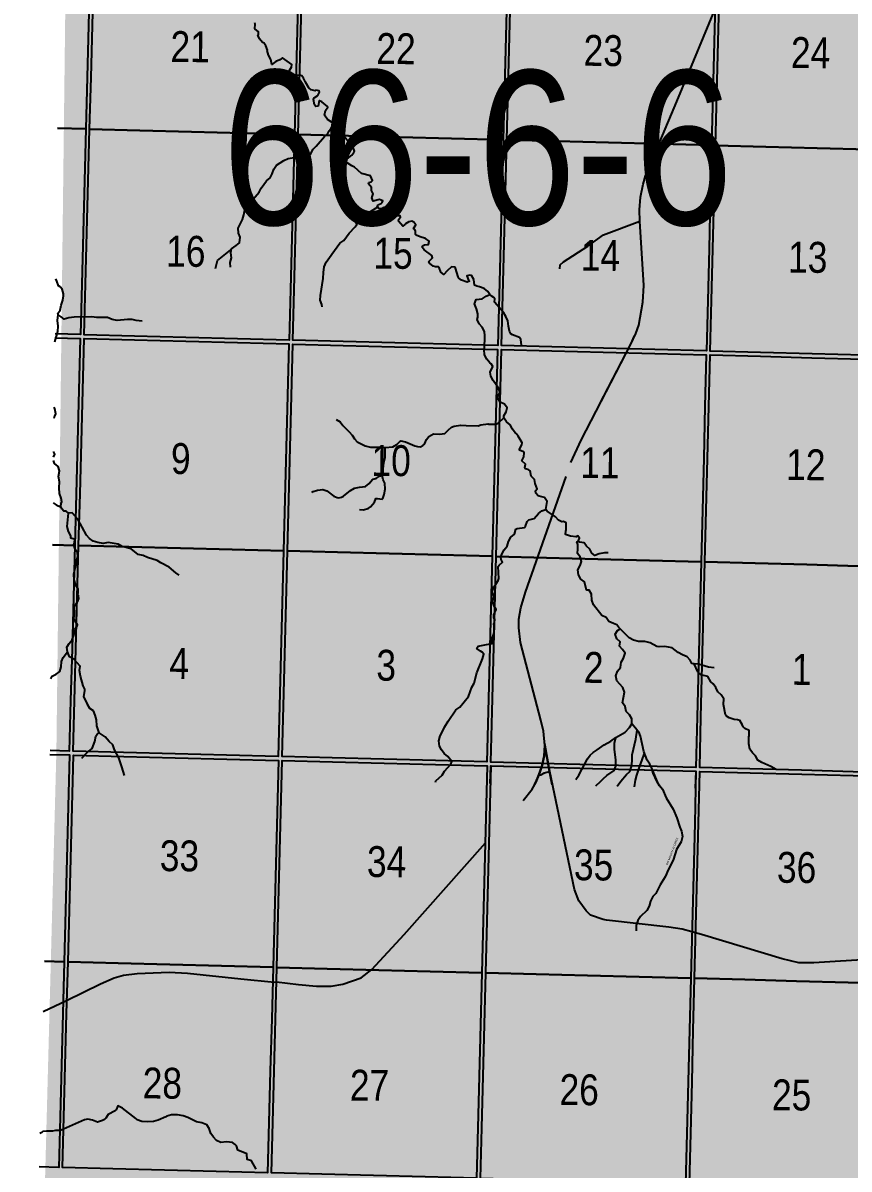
# Model space of a CAD drawing. Extents: x 406396 to 410344, y 6062839 to 6066265.
# Drawn here: x 408823.1 to 409036.8, y 6063184.8 to 6063481.2 of the extents above; entities that cross this region are included whole.
import ezdxf
from ezdxf.enums import TextEntityAlignment as Align

# ---------------------------------------------------------------- set-up
doc = ezdxf.new("R2010")
doc.units = 0
doc.header["$LTSCALE"] = 5
doc.linetypes.add('DASHED2', pattern=[9.525, 6.35, -3.175])
for name, color, linetype in [('Quarters', 8, 'Continuous'), ('RoadSeg', 57, 'DASHED2'), ('T-WATER', 160, 'Continuous'), ('T-WATER-T', 170, 'Continuous')]:
    doc.layers.add(name, color=color, linetype=linetype)
doc.layers.add('ROUTE-MAP-BACKGROUND-H', color=7, linetype='Continuous', true_color=0xf0ebff)
doc.styles.add('120', font='ARIALN.TTF', dxfattribs={"height": 13})
doc.styles.add('TXT', font='ARIALN.TTF', dxfattribs={"height": 0.2})

msp = doc.modelspace()

# ---------------------------------------------------------------- hatches: boundary and pattern name
at = {"layer": 'ROUTE-MAP-BACKGROUND-H'}
h = msp.add_hatch(color=256, dxfattribs=at)
h.dxf.hatch_style = 1
h.paths.add_polyline_path([(410258.66, 6063255.58), (410260.58, 6063368.34), (410268.76, 6064233.9), (408843.43, 6064264.01), (408831.79, 6063292.96), (408823.13, 6062965.95), (408855.63, 6062965.09), (408869, 6062964.74), (410253.21, 6062935.45)])

# ---------------------------------------------------------------- linework, layer by layer
at = {"layer": 'Quarters'}
for points in [[(408832.71, 6063507.52), (408840.81, 6063507.31), (408840.45, 6063493.93), (408840.1, 6063480.55), (408839.74, 6063467.17), (408839.39, 6063453.79), (408832.07, 6063453.98)], [(408832.07, 6063453.98), (408839.39, 6063453.79), (408839.03, 6063440.41), (408838.68, 6063427.03), (408838.33, 6063413.65), (408837.98, 6063400.61), (408831.43, 6063400.78)], [(408831.42, 6063399.77), (408837.95, 6063399.6), (408837.6, 6063386.22), (408837.25, 6063372.84), (408836.89, 6063359.46), (408836.54, 6063346.08), (408830.78, 6063346.23)], [(408830.78, 6063346.23), (408836.54, 6063346.08), (408836.18, 6063332.7), (408835.83, 6063319.32), (408835.47, 6063305.94), (408835.13, 6063292.9), (408830.14, 6063293.03)], [(408830.11, 6063292.02), (408835.2, 6063291.89), (408834.85, 6063278.52), (408834.5, 6063265.14), (408834.14, 6063251.76), (408833.79, 6063238.39), (408828.7, 6063238.52)], [(408944.02, 6063284.5), (408944.14, 6063289.06), (408957.14, 6063288.72), (408970.48, 6063288.37), (408983.82, 6063288.02), (408997.15, 6063287.68), (408997.04, 6063283.34)], [(408828.7, 6063238.52), (408833.79, 6063238.39), (408833.43, 6063225.01), (408833.08, 6063211.63), (408832.73, 6063198.26), (408832.38, 6063185.21), (408827.29, 6063185.35)]]:
    msp.add_lwpolyline(points, dxfattribs=at)
for points in [[(408893.35, 6063452.38), (408880.03, 6063452.73), (408866.7, 6063453.08), (408853.38, 6063453.43), (408840.39, 6063453.76), (408840.75, 6063467.14), (408841.1, 6063480.52), (408841.46, 6063493.9), (408841.81, 6063507.28), (408854.79, 6063506.94), (408868.11, 6063506.6), (408881.43, 6063506.25), (408894.75, 6063505.9), (408894.4, 6063492.52), (408894.05, 6063479.14), (408893.7, 6063465.76)], [(408947.31, 6063450.98), (408933.99, 6063451.33), (408920.66, 6063451.67), (408907.34, 6063452.02), (408894.35, 6063452.36), (408894.7, 6063465.74), (408895.05, 6063479.12), (408895.4, 6063492.5), (408895.75, 6063505.88), (408908.73, 6063505.54), (408922.05, 6063505.19), (408935.37, 6063504.84), (408948.69, 6063504.5), (408948.34, 6063491.12), (408948, 6063477.74), (408947.65, 6063464.36)], [(409001.27, 6063449.57), (408987.94, 6063449.92), (408974.62, 6063450.27), (408961.3, 6063450.61), (408948.31, 6063450.95), (408948.66, 6063464.33), (408949, 6063477.71), (408949.35, 6063491.09), (408949.69, 6063504.47), (408962.67, 6063504.13), (408975.99, 6063503.79), (408989.31, 6063503.44), (409002.63, 6063503.09), (409002.29, 6063489.71), (409001.95, 6063476.33), (409001.61, 6063462.95)], [(409055.22, 6063448.08), (409041.9, 6063448.45), (409028.58, 6063448.82), (409015.26, 6063449.19), (409002.27, 6063449.54), (409002.61, 6063462.92), (409002.95, 6063476.3), (409003.29, 6063489.68), (409003.63, 6063503.06), (409016.61, 6063502.71), (409029.93, 6063502.34), (409043.25, 6063501.97), (409056.56, 6063501.6), (409056.23, 6063488.22), (409055.89, 6063474.84), (409055.56, 6063461.46)], [(408893.35, 6063452.38), (408893, 6063439), (408892.65, 6063425.62), (408892.3, 6063412.24), (408891.96, 6063399.2), (408878.63, 6063399.55), (408865.31, 6063399.89), (408851.98, 6063400.24), (408838.98, 6063400.58), (408839.33, 6063413.62), (408839.68, 6063427), (408840.04, 6063440.38), (408840.39, 6063453.76), (408853.38, 6063453.43), (408866.7, 6063453.08), (408880.03, 6063452.73)], [(408947.31, 6063450.98), (408946.96, 6063437.6), (408946.62, 6063424.22), (408946.27, 6063410.84), (408945.94, 6063397.79), (408932.61, 6063398.14), (408919.29, 6063398.49), (408905.96, 6063398.83), (408892.97, 6063399.17), (408893.31, 6063412.22), (408893.66, 6063425.6), (408894.01, 6063438.98), (408894.35, 6063452.36), (408907.34, 6063452.02), (408920.66, 6063451.67), (408933.99, 6063451.33)], [(409001.27, 6063449.57), (409000.93, 6063436.19), (409000.59, 6063422.81), (409000.25, 6063409.43), (408999.91, 6063396.39), (408986.59, 6063396.73), (408973.26, 6063397.08), (408959.93, 6063397.43), (408946.94, 6063397.77), (408947.28, 6063410.81), (408947.62, 6063424.19), (408947.97, 6063437.57), (408948.31, 6063450.95), (408961.3, 6063450.61), (408974.62, 6063450.27), (408987.94, 6063449.92)], [(409055.22, 6063448.08), (409054.88, 6063434.7), (409054.55, 6063421.32), (409054.21, 6063407.94), (409053.89, 6063394.89), (409040.56, 6063395.26), (409027.23, 6063395.63), (409013.91, 6063396), (409000.92, 6063396.36), (409001.25, 6063409.41), (409001.59, 6063422.79), (409001.93, 6063436.17), (409002.27, 6063449.54), (409015.26, 6063449.19), (409028.58, 6063448.82), (409041.9, 6063448.45)], [(408890.54, 6063344.68), (408877.21, 6063345.02), (408863.87, 6063345.37), (408850.54, 6063345.72), (408837.54, 6063346.06), (408837.9, 6063359.44), (408838.25, 6063372.82), (408838.6, 6063386.2), (408838.96, 6063399.58), (408851.95, 6063399.24), (408865.28, 6063398.89), (408878.61, 6063398.54), (408891.94, 6063398.2), (408891.59, 6063384.82), (408891.24, 6063371.44), (408890.89, 6063358.06)], [(408944.53, 6063343.27), (408931.2, 6063343.62), (408917.87, 6063343.96), (408904.54, 6063344.31), (408891.54, 6063344.65), (408891.89, 6063358.03), (408892.24, 6063371.41), (408892.59, 6063384.79), (408892.94, 6063398.17), (408905.93, 6063397.83), (408919.26, 6063397.48), (408932.59, 6063397.14), (408945.91, 6063396.79), (408945.57, 6063383.41), (408945.22, 6063370.03), (408944.88, 6063356.65)], [(408998.53, 6063341.86), (408985.2, 6063342.21), (408971.87, 6063342.56), (408958.53, 6063342.91), (408945.54, 6063343.24), (408945.88, 6063356.62), (408946.23, 6063370), (408946.57, 6063383.38), (408946.92, 6063396.76), (408959.91, 6063396.43), (408973.24, 6063396.08), (408986.56, 6063395.73), (408999.89, 6063395.38), (408999.55, 6063382), (408999.21, 6063368.62), (408998.87, 6063355.24)], [(409052.52, 6063340.37), (409039.19, 6063340.74), (409025.86, 6063341.11), (409012.53, 6063341.48), (408999.53, 6063341.84), (408999.87, 6063355.22), (409000.21, 6063368.6), (409000.55, 6063381.98), (409000.89, 6063395.36), (409013.88, 6063395), (409027.21, 6063394.63), (409040.54, 6063394.26), (409053.86, 6063393.89), (409053.53, 6063380.51), (409053.19, 6063367.13), (409052.86, 6063353.75)], [(408890.54, 6063344.68), (408890.19, 6063331.3), (408889.84, 6063317.92), (408889.49, 6063304.54), (408889.15, 6063291.49), (408875.81, 6063291.84), (408862.47, 6063292.19), (408849.14, 6063292.53), (408836.13, 6063292.87), (408836.48, 6063305.92), (408836.83, 6063319.3), (408837.19, 6063332.68), (408837.54, 6063346.06), (408850.54, 6063345.72), (408863.87, 6063345.37), (408877.21, 6063345.02)], [(408944.53, 6063343.27), (408944.19, 6063329.89), (408943.84, 6063316.51), (408943.5, 6063303.13), (408943.16, 6063290.09), (408929.83, 6063290.43), (408916.49, 6063290.78), (408903.16, 6063291.13), (408890.15, 6063291.47), (408890.5, 6063304.51), (408890.84, 6063317.89), (408891.19, 6063331.27), (408891.54, 6063344.65), (408904.54, 6063344.31), (408917.87, 6063343.96), (408931.2, 6063343.62)], [(408998.53, 6063341.86), (408998.19, 6063328.48), (408997.85, 6063315.1), (408997.51, 6063301.72), (408997.18, 6063288.68), (408983.84, 6063289.03), (408970.5, 6063289.37), (408957.17, 6063289.72), (408944.17, 6063290.06), (408944.5, 6063303.1), (408944.85, 6063316.48), (408945.19, 6063329.86), (408945.54, 6063343.24), (408958.53, 6063342.91), (408971.87, 6063342.56), (408985.2, 6063342.21)], [(409052.52, 6063340.37), (409052.18, 6063326.99), (409051.85, 6063313.61), (409051.51, 6063300.23), (409051.19, 6063287.18), (409037.85, 6063287.55), (409024.52, 6063287.92), (409011.18, 6063288.29), (408998.18, 6063288.65), (408998.51, 6063301.7), (408998.85, 6063315.08), (408999.19, 6063328.46), (408999.53, 6063341.84), (409012.53, 6063341.48), (409025.86, 6063341.11), (409039.19, 6063340.74)], [(408888.17, 6063250.35), (408887.82, 6063236.98), (408874.48, 6063237.32), (408861.14, 6063237.67), (408847.8, 6063238.02), (408834.79, 6063238.36), (408835.15, 6063251.74), (408835.5, 6063265.11), (408835.85, 6063278.49), (408836.21, 6063291.87), (408849.21, 6063291.53), (408862.54, 6063291.18), (408875.88, 6063290.83), (408889.21, 6063290.49), (408888.87, 6063277.11), (408888.52, 6063263.73)], [(408942.18, 6063248.95), (408941.84, 6063235.57), (408928.5, 6063235.91), (408915.16, 6063236.26), (408901.83, 6063236.61), (408888.82, 6063236.95), (408889.17, 6063250.33), (408889.52, 6063263.7), (408889.87, 6063277.08), (408890.22, 6063290.46), (408903.22, 6063290.12), (408916.55, 6063289.77), (408929.88, 6063289.43), (408943.22, 6063289.08), (408942.87, 6063275.7), (408942.53, 6063262.32)], [(408996.2, 6063247.54), (408995.86, 6063234.16), (408982.52, 6063234.51), (408969.19, 6063234.85), (408955.85, 6063235.2), (408942.84, 6063235.54), (408943.19, 6063248.92), (408943.53, 6063262.3), (408943.88, 6063275.68), (408944.22, 6063289.05), (408957.22, 6063288.72), (408970.55, 6063288.37), (408983.89, 6063288.02), (408997.22, 6063287.67), (408996.88, 6063274.29), (408996.54, 6063260.92)], [(409050.22, 6063246.05), (409049.88, 6063232.67), (409036.54, 6063233.04), (409023.21, 6063233.41), (409009.87, 6063233.77), (408996.87, 6063234.13), (408997.21, 6063247.51), (408997.55, 6063260.89), (408997.88, 6063274.27), (408998.22, 6063287.65), (409011.22, 6063287.29), (409024.56, 6063286.92), (409037.89, 6063286.55), (409051.22, 6063286.18), (409050.89, 6063272.8), (409050.55, 6063259.43)], [(408886.77, 6063196.84), (408886.43, 6063183.8), (408873.09, 6063184.15), (408859.74, 6063184.5), (408846.4, 6063184.85), (408833.39, 6063185.19), (408833.73, 6063198.23), (408834.08, 6063211.61), (408834.44, 6063224.98), (408834.79, 6063238.36), (408847.8, 6063238.02), (408861.14, 6063237.67), (408874.48, 6063237.32), (408887.82, 6063236.98), (408887.47, 6063223.6), (408887.12, 6063210.22)], [(408940.81, 6063195.43), (408940.47, 6063182.39), (408927.13, 6063182.74), (408913.79, 6063183.09), (408900.44, 6063183.43), (408887.43, 6063183.77), (408887.77, 6063196.82), (408888.12, 6063210.2), (408888.47, 6063223.57), (408888.82, 6063236.95), (408901.83, 6063236.61), (408915.16, 6063236.26), (408928.5, 6063235.91), (408941.84, 6063235.57), (408941.5, 6063222.19), (408941.15, 6063208.81)], [(408994.84, 6063194.02), (408994.51, 6063180.97), (408981.17, 6063181.32), (408967.83, 6063181.67), (408954.48, 6063182.02), (408941.48, 6063182.36), (408941.81, 6063195.41), (408942.16, 6063208.78), (408942.5, 6063222.16), (408942.84, 6063235.54), (408955.85, 6063235.2), (408969.19, 6063234.85), (408982.52, 6063234.51), (408995.86, 6063234.16), (408995.52, 6063220.78), (408995.18, 6063207.4)], [(409048.88, 6063192.54), (409048.55, 6063179.5), (409035.21, 6063179.86), (409021.87, 6063180.23), (409008.53, 6063180.59), (408995.52, 6063180.95), (408995.85, 6063193.99), (408996.19, 6063207.37), (408996.53, 6063220.75), (408996.87, 6063234.13), (409009.87, 6063233.77), (409023.21, 6063233.41), (409036.54, 6063233.04), (409049.88, 6063232.67), (409049.55, 6063219.3), (409049.21, 6063205.92)]]:
    msp.add_lwpolyline(points, close=True, dxfattribs=at)
at = {"layer": 'RoadSeg'}
for p, q in [((408959.33, 6063287.59), (408958.13, 6063294.34)), ((408959.41, 6063287.59), (408958.21, 6063294.34))]:
    msp.add_line(p, q, dxfattribs=at)
for points in [[(408982.69, 6063429.99), (408982.63, 6063432.89), (408982.89, 6063436.18), (408983.52, 6063439.48), (408984.12, 6063441.67), (408992.28, 6063460.91), (409007.02, 6063496.55), (409008.55, 6063500.68), (409008.95, 6063502.48), (409009.25, 6063505.61), (409009.22, 6063508.07), (409000.56, 6063561.48), (408998.83, 6063572.33)], [(408961.99, 6063417.58), (408962.12, 6063418.64), (408962.99, 6063419.41), (408969.28, 6063423.47), (408973.27, 6063426.43), (408982.69, 6063429.99)], [(408972.22, 6063382.35), (408980.36, 6063398.18), (408981.63, 6063400.87), (408982.43, 6063403.04), (408983.49, 6063408.96), (408983.76, 6063413.35), (408982.69, 6063429.99)], [(408958.13, 6063294.34), (408957.8, 6063298.04), (408957.13, 6063300.93), (408951.87, 6063321), (408951.38, 6063324.73), (408951.44, 6063327.03), (408951.91, 6063329.95), (408953.14, 6063333.98), (408964.89, 6063367.49), (408967.55, 6063373.28), (408980.36, 6063398.18), (408981.36, 6063400.31)], [(408956.57, 6063286.76), (408957.33, 6063288.92), (408957.93, 6063291.68), (408958.13, 6063294.34)], [(408956.64, 6063286.76), (408957.41, 6063288.92), (408958.01, 6063291.68), (408958.21, 6063294.34)], [(408958.21, 6063294.34), (408958.16, 6063294.92)], [(408828.35, 6063225.55), (408834.36, 6063228.36), (408843.21, 6063232.65), (408846.74, 6063234.22), (408849.17, 6063234.95), (408852.7, 6063235.38), (408860.98, 6063235.68), (408865.71, 6063235.45), (408879.48, 6063233.95), (408888.17, 6063233.15), (408888.73, 6063233.22), (408894.39, 6063232.52), (408899.05, 6063232.09), (408902.84, 6063232.09), (408905.84, 6063232.59), (408910.66, 6063234.22), (408913.39, 6063236.41), (408921.74, 6063245.43), (408952.52, 6063280.13), (408954.81, 6063283.06), (408955.91, 6063284.89), (408956.64, 6063286.76)], [(408955.45, 6063284.25), (408955.83, 6063284.89), (408956.57, 6063286.76)], [(408956.57, 6063286.76), (408957, 6063286.76), (408957.93, 6063287.26), (408959.33, 6063287.59)], [(408956.64, 6063286.76), (408957.08, 6063286.76), (408958.01, 6063287.25), (408959.41, 6063287.59)], [(408960.05, 6063284.15), (408959.33, 6063287.59)], [(409097.39, 6063206.1), (409063.25, 6063234.75), (409060.76, 6063236.64), (409058.13, 6063237.98), (409055.73, 6063238.57), (409049.58, 6063239.21), (409042.92, 6063239.07), (409027.68, 6063238.11), (409023.79, 6063238.14), (409019.53, 6063239.14), (408998.64, 6063245.46), (408993.61, 6063246.83), (408990.22, 6063247.36), (408974.08, 6063249.12), (408973.25, 6063249.29), (408969.92, 6063250.49), (408968.82, 6063251.55), (408966.89, 6063254.18), (408965.83, 6063257.08), (408959.41, 6063287.59)]]:
    msp.add_lwpolyline(points, dxfattribs=at)
at = {"layer": 'T-WATER'}
msp.add_line((408982.03, 6063298.29), (408980.63, 6063299.93), dxfattribs=at)
for points in [[(408902.8, 6063453.79), (408903.07, 6063454.38), (408903.58, 6063454.58), (408903.6, 6063455.11), (408901.91, 6063456.23), (408901.17, 6063457.41), (408901.42, 6063458.57), (408901.96, 6063459.43), (408901.88, 6063459.65), (408900.45, 6063460.79), (408899.88, 6063461.06), (408899.75, 6063461.05), (408899.47, 6063459.7), (408898.85, 6063459.59), (408898.52, 6063460.07), (408898.25, 6063461.41), (408898.42, 6063461.83), (408899.37, 6063462.43), (408899.8, 6063463.28), (408899.72, 6063463.7), (408898.85, 6063463.85), (408898.69, 6063463.69), (408897.66, 6063463.94), (408897.04, 6063464.42), (408896.22, 6063465.86), (408895.69, 6063466.96), (408895.27, 6063467.56), (408894.69, 6063467.68), (408893.15, 6063467.56), (408892.29, 6063467.72), (408892.02, 6063468.14), (408892.02, 6063468.82), (408892.6, 6063469.8), (408892.68, 6063470.48), (408890.3, 6063472.16), (408889.55, 6063471.68), (408888.53, 6063471.22), (408887.5, 6063470.45), (408887.25, 6063471.78), (408886.64, 6063472.87), (408886.34, 6063474.05), (408886.37, 6063474.16), (408885.93, 6063475.34), (408885.42, 6063476.05), (408885.08, 6063476.2), (408884.34, 6063477.14), (408883.89, 6063478.02), (408884.09, 6063478.14), (408884.09, 6063478.95), (408883.11, 6063479.68), (408883.19, 6063480.9), (408883.14, 6063481.23)], [(408877.11, 6063422.83), (408878.25, 6063423.62), (408879.14, 6063424.36), (408879.32, 6063425.82), (408878.91, 6063426.89), (408878.81, 6063428.18), (408879.91, 6063430.35), (408880.26, 6063431.6), (408880.52, 6063432.92), (408881.19, 6063433.93), (408882.11, 6063434.62), (408882.72, 6063435.61), (408884.2, 6063437.42), (408884.76, 6063438.48), (408886.11, 6063440.42), (408887.04, 6063441.13), (408887.64, 6063442.18), (408888.05, 6063443.37), (408888.71, 6063444.41), (408890.61, 6063445.68), (408891.71, 6063446.12), (408894.32, 6063446.61), (408895.64, 6063446.27), (408896.94, 6063446.51), (408897.64, 6063447.44), (408898.16, 6063448.56), (408898.99, 6063449.36), (408901.15, 6063451.84), (408901.99, 6063452.6), (408902.38, 6063453.31), (408902.56, 6063453.65), (408902.69, 6063453.72), (408902.8, 6063453.79)], [(408914.8, 6063433.8), (408914.91, 6063434.2), (408915.81, 6063434.56), (408916.06, 6063434.75), (408916.19, 6063435.22), (408915.35, 6063435.57), (408913.69, 6063435.13), (408913.38, 6063436.01), (408913.68, 6063437.05), (408913.32, 6063437.91), (408913.33, 6063438.66), (408912.52, 6063439.57), (408912.59, 6063439.91), (408913.2, 6063440.16), (408913.51, 6063440.49), (408913.05, 6063441.7), (408910.7, 6063442.24), (408908.87, 6063443.89), (408908.17, 6063444.25), (408906.74, 6063445.24), (408907.01, 6063446.07), (408908.19, 6063447.05), (408908.74, 6063447.71), (408908.88, 6063448.03), (408908.45, 6063449.27), (408907.71, 6063450.2), (408906.89, 6063451.03), (408906.1, 6063451.94), (408905.34, 6063452.31), (408904.83, 6063452.41), (408903.72, 6063453.02), (408902.8, 6063453.79)], [(408900.52, 6063407.8), (408900.43, 6063408.37), (408900.03, 6063409.54), (408900.07, 6063410.74), (408900.82, 6063415.14), (408900.9, 6063416.69), (408901.07, 6063418.18), (408901.53, 6063419.32), (408902.89, 6063421.16), (408903.03, 6063421.45), (408905.14, 6063424.3), (408906.13, 6063424.94), (408907.53, 6063426.82), (408909.09, 6063428.48), (408909.46, 6063429.1), (408909.34, 6063429.62), (408909.42, 6063430.21), (408909.74, 6063430.82), (408910.51, 6063431.67), (408911.78, 6063431.25), (408912.31, 6063431.52), (408912.99, 6063432.49), (408914.44, 6063433.34), (408914.8, 6063433.8)], [(408943.94, 6063411), (408943.35, 6063411.73), (408942.44, 6063412.5), (408941.24, 6063412.96), (408940.52, 6063413.13), (408939.95, 6063413.41), (408939.76, 6063414.9), (408939.17, 6063415.94), (408938.72, 6063416), (408937.99, 6063415.83), (408938.35, 6063414.68), (408938.61, 6063414.42), (408938.05, 6063414.14), (408936.53, 6063414.65), (408935.87, 6063415.22), (408935.69, 6063415.54), (408935.03, 6063417.8), (408934.83, 6063418.07), (408934, 6063418.15), (408932.82, 6063417.07), (408932.02, 6063416.16), (408931.22, 6063416.72), (408930.82, 6063417.96), (408930.65, 6063418.18), (408929.88, 6063418.18), (408929.26, 6063418.31), (408928.32, 6063419.13), (408928.12, 6063419.55), (408929.1, 6063420.43), (408928.89, 6063421.03), (408926.95, 6063422.54), (408926.37, 6063423.23), (408926.46, 6063423.56), (408927.03, 6063423.87), (408927.73, 6063423.95), (408928.06, 6063423.88), (408928.24, 6063424.78), (408927.25, 6063425.51), (408925.86, 6063425.88), (408924.87, 6063426.3), (408924.68, 6063426.48), (408924.68, 6063427.39), (408924.49, 6063427.81), (408924.18, 6063428.09), (408924.75, 6063429.02), (408924.25, 6063429.71), (408923.72, 6063429.91), (408922.94, 6063429.76), (408922.09, 6063429.28), (408921.92, 6063429.07), (408921.37, 6063428.63), (408920.3, 6063429.95), (408920.35, 6063430.51), (408920.76, 6063431.01), (408920.69, 6063431.36), (408919.78, 6063431.32), (408918.56, 6063430.86), (408917.51, 6063430.95), (408917.1, 6063431.14), (408916.68, 6063431.89), (408916.72, 6063433.21), (408916.31, 6063433.48), (408915.78, 6063433.13), (408915.23, 6063433.22), (408914.8, 6063433.8)], [(408872.9, 6063417.73), (408873.45, 6063419.75), (408875.17, 6063421.2), (408876.9, 6063422.5), (408877.11, 6063422.83)], [(408876.82, 6063418.05), (408876.71, 6063419.26), (408877.09, 6063420.46), (408876.91, 6063421.77), (408877.11, 6063422.83)], [(408832.23, 6063405.71), (408832.2, 6063406.05), (408832.79, 6063406.92), (408833.03, 6063408.26), (408833.49, 6063409.55), (408833.64, 6063410.62), (408833.6, 6063411.12), (408833.24, 6063412.39), (408832.79, 6063412.93), (408832.37, 6063413.26), (408831.89, 6063414.47), (408831.6, 6063415.03)], [(408947.54, 6063379.06), (408947.55, 6063379.56), (408948.16, 6063380.61), (408948.4, 6063381.69), (408947.69, 6063382.61), (408946.57, 6063383.17), (408945.93, 6063384.19), (408945.93, 6063384.52), (408946.41, 6063385.44), (408946.45, 6063385.78), (408946.12, 6063386.79), (408944.76, 6063388.78), (408944.18, 6063389.86), (408943.98, 6063390.93), (408944.64, 6063392.38), (408944.27, 6063393.04), (408943.88, 6063393.35), (408943.12, 6063394.25), (408942.55, 6063395.34), (408942.44, 6063396.77), (408942.51, 6063396.96), (408942.64, 6063400.31), (408942.54, 6063401.42), (408941.9, 6063402.55), (408941.17, 6063403.43), (408940.66, 6063404.56), (408940.81, 6063405.1), (408940.82, 6063405.99), (408940.48, 6063407.31), (408939.97, 6063408.54), (408940.36, 6063409.69), (408941.88, 6063409.84), (408942.98, 6063410.59), (408943.94, 6063411)], [(408952.18, 6063397.77), (408952.09, 6063397.92), (408951.91, 6063399.33), (408951.57, 6063399.86), (408949.8, 6063400.54), (408949.36, 6063400.84), (408948.98, 6063401.48), (408948.71, 6063402.79), (408948.52, 6063404.17), (408948.04, 6063405.33), (408947.44, 6063406.36), (408945.18, 6063408.91), (408945.12, 6063409.03), (408945.23, 6063409.85), (408944.95, 6063410.2), (408944.23, 6063410.67), (408943.94, 6063411)], [(408831.41, 6063398.75), (408831.41, 6063398.76), (408832.14, 6063401.39), (408832.26, 6063402.8), (408832.11, 6063404.26), (408832.23, 6063405.71)], [(408853.99, 6063404.06), (408852.46, 6063404.24), (408851.42, 6063404.54), (408850.19, 6063404.55), (408847.54, 6063404.26), (408846.2, 6063404.54), (408845.02, 6063405), (408843.62, 6063405.07), (408842.29, 6063405.03), (408840.9, 6063405.22), (408836.38, 6063405.15), (408835.02, 6063404.93), (408833.78, 6063404.6), (408833.04, 6063405.2), (408832.23, 6063405.71)], [(408831.34, 6063379.33), (408831.68, 6063380.09), (408831.41, 6063381.42), (408831.2, 6063381.82)], [(408831.17, 6063378.96), (408831.34, 6063379.33)], [(408831.17, 6063379.33), (408831.34, 6063379.33)], [(408904.14, 6063378.68), (408905.16, 6063378.07), (408905.88, 6063377.13), (408907.52, 6063375.5), (408908.25, 6063374.6), (408908.87, 6063373.63), (408909.62, 6063372.85), (408911.66, 6063371.86), (408913.03, 6063371.54), (408916.09, 6063371.5), (408916.86, 6063371.39)], [(408916.86, 6063371.39), (408918.85, 6063371.57), (408919.84, 6063372.21), (408920.68, 6063373.04), (408920.87, 6063373.1), (408922.09, 6063372.88), (408923.31, 6063372.39), (408924.49, 6063371.82), (408925.22, 6063371.65), (408925.97, 6063371.62), (408926.54, 6063371.94), (408926.98, 6063372.31), (408927.55, 6063373.44), (408928.13, 6063374.25), (408929.36, 6063374.92), (408930.92, 6063374.82), (408932.26, 6063375), (408933.08, 6063375.89), (408933.98, 6063376.67), (408934.64, 6063376.95), (408936.29, 6063377.23), (408937.79, 6063377.1), (408940.91, 6063377.01), (408941.61, 6063377.26), (408943.47, 6063377.5), (408943.62, 6063377.44), (408945.53, 6063377.43), (408946.1, 6063377.79), (408947.54, 6063379.06)], [(408958.38, 6063355.38), (408958.74, 6063357.43), (408958.02, 6063358.47), (408956.67, 6063358.79), (408956.41, 6063358.94), (408955.81, 6063359.64), (408955.67, 6063360.22), (408956.1, 6063360.7), (408955.64, 6063362.13), (408955.42, 6063363.14), (408954.56, 6063364.03), (408954.34, 6063365.4), (408953.84, 6063365.71), (408953.1, 6063365.88), (408952.96, 6063366.27), (408953.12, 6063367.13), (408952.18, 6063367.92), (408952.65, 6063368.99), (408952.78, 6063370.02), (408952.61, 6063370.28), (408951.6, 6063370.71), (408951.59, 6063370.98), (408952.19, 6063372.06), (408952.24, 6063372.62), (408951.27, 6063374.31), (408950.74, 6063375.02), (408950.41, 6063375.18), (408949.72, 6063376.12), (408949.16, 6063377.27), (408948.23, 6063378.04), (408947.54, 6063379.06)], [(408831.05, 6063368.91), (408831.36, 6063369.69), (408831.07, 6063370.4)], [(408916.05, 6063364.21), (408916.32, 6063364.55), (408916.35, 6063365.93), (408916.5, 6063367.48), (408916.79, 6063368.85), (408916.86, 6063371.39)], [(408833.03, 6063355.98), (408832.96, 6063356.19), (408833, 6063356.95), (408833.16, 6063357.32), (408833.02, 6063358.28), (408832.61, 6063359.52), (408832.47, 6063360.95), (408832.55, 6063362.55), (408832.34, 6063363.9), (408832.55, 6063365.34), (408832.21, 6063366.51), (408831.29, 6063367.26), (408831.04, 6063368.03)], [(408897.85, 6063359.73), (408898.24, 6063360.01), (408899.32, 6063360.37), (408900.68, 6063360.57), (408901.78, 6063360.18), (408903.52, 6063358.81), (408904.41, 6063358.44), (408904.85, 6063358.43), (408905.53, 6063358.59), (408906.08, 6063358.83), (408907.82, 6063360.33), (408908.88, 6063360.93), (408910.19, 6063361.19), (408911.7, 6063361.35), (408912.7, 6063362.09), (408913.45, 6063363.02), (408913.76, 6063363.22), (408914.61, 6063363.51), (408915.38, 6063364.03), (408916.05, 6063364.21)], [(408910.18, 6063355.34), (408911.13, 6063355.33), (408912.41, 6063355.62), (408913.02, 6063356.03), (408914.08, 6063357.31), (408914.44, 6063358.2), (408914.83, 6063358.26), (408916.06, 6063358.06), (408916.21, 6063358.25), (408916.6, 6063359.26), (408916.82, 6063360.65), (408916.72, 6063362.17), (408916.34, 6063363.08), (408916.05, 6063364.21)], [(408830.91, 6063357.12), (408831.76, 6063356.57), (408833.03, 6063355.98)], [(408834.91, 6063354.41), (408834.28, 6063354.92), (408833.74, 6063354.95), (408833.18, 6063355.56), (408833.03, 6063355.98)], [(408834.68, 6063318.55), (408834.53, 6063319.74), (408835.11, 6063320.73), (408835.84, 6063321.63), (408836.26, 6063322.91), (408836.52, 6063324.3), (408837.18, 6063325.3), (408837.23, 6063325.58), (408836.27, 6063326.99), (408836.2, 6063327.44), (408836.48, 6063327.91), (408836.51, 6063328.7), (408836.37, 6063330.11), (408836.57, 6063330.6), (408837.31, 6063331.64), (408837.62, 6063332.33), (408837.52, 6063333.03), (408837.2, 6063333.49), (408837.39, 6063333.82), (408837.42, 6063334.81), (408836.8, 6063335.8), (408836.4, 6063337.17), (408836.33, 6063338.61), (408836.9, 6063341.36), (408836.96, 6063342), (408837.31, 6063343.2), (408837.24, 6063344.13), (408836.54, 6063345.18), (408836.3, 6063346.27), (408836.42, 6063346.5), (408836.52, 6063347.56), (408836.36, 6063347.73), (408835.54, 6063347.97), (408835.49, 6063348.55), (408834.89, 6063349.7), (408834.55, 6063350.96), (408834.91, 6063354.41)], [(408863.52, 6063338.43), (408862.67, 6063338.98), (408860.92, 6063340.49), (408858.83, 6063341.54), (408857.86, 6063342.17), (408855.33, 6063342.94), (408854.22, 6063343.44), (408852.93, 6063343.75), (408851.13, 6063345.2), (408848.79, 6063345.78), (408847.8, 6063346.42), (408845.2, 6063346.82), (408843.9, 6063346.6), (408842.52, 6063346.8), (408841.29, 6063347.21), (408840.34, 6063347.89), (408839.56, 6063348.77), (408837.36, 6063352.87), (408835.89, 6063354.55), (408834.91, 6063354.41)], [(408932.16, 6063299.05), (408933.11, 6063300.6), (408935.11, 6063303.58), (408936.1, 6063304.27), (408938.4, 6063306.97), (408939.22, 6063309.39), (408939.82, 6063310.47), (408940.57, 6063313.16), (408942.01, 6063316.71), (408942.36, 6063317.93), (408941.95, 6063318.47), (408941.45, 6063318.71), (408940.6, 6063319.31), (408940.5, 6063319.5), (408940.85, 6063320.03), (408943.07, 6063320.44), (408944.46, 6063320.69), (408944.52, 6063321.95), (408944.92, 6063323.23), (408945.14, 6063324.51), (408944.92, 6063325.82), (408945.07, 6063326.19), (408945.18, 6063326.96), (408944.9, 6063327.38), (408944.95, 6063328.16), (408945.55, 6063329.49), (408945.01, 6063330.38), (408944.61, 6063331.6), (408945, 6063332.9), (408944.48, 6063334.12), (408944.91, 6063335.41), (408945.65, 6063336.35), (408946.06, 6063336.99), (408946.19, 6063337.53), (408946.06, 6063340.59), (408946.29, 6063340.99), (408947.2, 6063341.75), (408946.79, 6063342.42), (408946.78, 6063343.04), (408947.04, 6063343.81), (408947.57, 6063344.94), (408948.35, 6063345.86), (408948.75, 6063347.14), (408949.37, 6063348.21), (408950.24, 6063349.02), (408950.59, 6063350.28), (408950.96, 6063350.44), (408952.87, 6063350.76), (408953.1, 6063351.06), (408953.58, 6063352.24), (408954.02, 6063352.66), (408955.33, 6063353.03), (408956.45, 6063354.31), (408957.38, 6063355.04), (408958.38, 6063355.38)], [(408966.76, 6063347.09), (408967.08, 6063347.98), (408966.64, 6063348.53), (408966.2, 6063348.31), (408964.79, 6063348.5), (408963.47, 6063348.9), (408963.53, 6063349.86), (408963.67, 6063350.07), (408963.67, 6063351.93), (408962.98, 6063352.26), (408962.5, 6063352.22), (408961.68, 6063352.59), (408960.88, 6063353.5), (408958.75, 6063354.93), (408958.38, 6063355.38)], [(408977.61, 6063324.54), (408977.27, 6063324.85), (408976.71, 6063325.52), (408975.89, 6063325.93), (408974.67, 6063326.41), (408973.99, 6063327.4), (408972.86, 6063327.96), (408970.7, 6063330.72), (408970.3, 6063331.94), (408970.18, 6063333.48), (408969.55, 6063334.5), (408968.89, 6063334.54), (408968.39, 6063336.69), (408967.4, 6063337.34), (408966.87, 6063338.45), (408966.64, 6063339.81), (408967.27, 6063340.88), (408967.58, 6063341.95), (408967.3, 6063343.12), (408966.56, 6063344.02), (408966.66, 6063345.2), (408966.62, 6063346.33), (408966.43, 6063346.97), (408966.76, 6063347.09)], [(408974.48, 6063344.21), (408973.55, 6063344.18), (408972.15, 6063343.93), (408971.06, 6063343.44), (408970.31, 6063344.06), (408969.79, 6063345.15), (408968.88, 6063345.93), (408968.3, 6063346.74), (408967.09, 6063346.92), (408966.76, 6063347.09)], [(408980.63, 6063299.93), (408980.62, 6063301.26), (408980, 6063302.28), (408979.16, 6063303.11), (408978.88, 6063304.41), (408978.21, 6063305.4), (408978.7, 6063308.15), (408978.27, 6063309.34), (408976.76, 6063311.07), (408976.48, 6063312.37), (408976.95, 6063313.59), (408977.73, 6063314.48), (408977.88, 6063315.85), (408978.51, 6063316.9), (408978.86, 6063318.2), (408978.22, 6063319.17), (408977.47, 6063320.07), (408977.63, 6063321.19), (408976.73, 6063321.93), (408976.28, 6063323.12), (408976.9, 6063324.12), (408977.61, 6063324.54)], [(408996.72, 6063315.43), (408996.48, 6063315.44), (408996.14, 6063315.56), (408995.7, 6063316.43), (408994.91, 6063317.29), (408993.73, 6063317.78), (408992.65, 6063318.39), (408991.05, 6063319.63), (408989.13, 6063319.96), (408987.73, 6063319.89), (408987.13, 6063319.97), (408985.33, 6063320.85), (408984.03, 6063321.22), (408982.35, 6063321.23), (408981.06, 6063321.57), (408979.96, 6063322.18), (408977.61, 6063324.54)], [(408830.36, 6063311.61), (408830.69, 6063312.31), (408831.77, 6063312.79), (408832.66, 6063313.46), (408833.01, 6063314.71), (408833.09, 6063316.06), (408833.52, 6063317.13), (408834.68, 6063318.55)], [(408842.83, 6063297.64), (408842.22, 6063299.39), (408842.17, 6063300.94), (408841.84, 6063302.18), (408841.39, 6063303.3), (408840.4, 6063303.93), (408839.82, 6063304.97), (408839.83, 6063305.13), (408838.87, 6063306.95), (408839.18, 6063308.56), (408839.18, 6063308.89), (408838.73, 6063309.73), (408838, 6063312.25), (408837.76, 6063313.7), (408837.91, 6063314.86), (408836.28, 6063316.67), (408835.17, 6063317.23), (408834.68, 6063318.55)], [(409001.92, 6063314.42), (409000.47, 6063314.6), (408997.83, 6063315.33), (408996.72, 6063315.43)], [(409010.89, 6063296.56), (409011, 6063296.87), (409010.94, 6063298.19), (409009.82, 6063298.76), (409009.46, 6063299.17), (409009.17, 6063299.81), (409008.56, 6063300.83), (409007.95, 6063300.98), (409007.07, 6063301.06), (409005.77, 6063301.45), (409005.1, 6063301.9), (409004.87, 6063302.29), (409004.32, 6063304.97), (409004.4, 6063306.39), (409003.74, 6063307.43), (409002.87, 6063308.2), (409002.32, 6063309.34), (409001.63, 6063310.31), (409001.07, 6063310.8), (409000.28, 6063312.16), (408998.51, 6063312.62), (408997.73, 6063313.35), (408996.72, 6063315.43)], [(408929.82, 6063284.83), (408929.97, 6063285.17), (408931.58, 6063286.64), (408932.21, 6063287.71), (408933.79, 6063289.52), (408934.1, 6063290.21), (408933.01, 6063291.47), (408932.11, 6063292.25), (408931.43, 6063293.18), (408930.85, 6063294.18), (408930.69, 6063295.56), (408931.05, 6063296.85), (408931.66, 6063297.93), (408932.16, 6063299.05)], [(408976.53, 6063296.38), (408978.93, 6063297.78), (408980.01, 6063298.96), (408980.63, 6063299.93)], [(408976.82, 6063283.78), (408977.76, 6063285.13), (408979.29, 6063286.85), (408980.14, 6063287.64), (408980.58, 6063288.87), (408980.72, 6063290.41), (408980.68, 6063291.89), (408981.64, 6063295.97), (408982.03, 6063298.29)], [(408983.87, 6063292.34), (408983.72, 6063292.75), (408982.89, 6063296.73), (408982.4, 6063297.87), (408982.03, 6063298.29)], [(408838.36, 6063291.02), (408839.78, 6063292.51), (408841.08, 6063293.57), (408841.73, 6063295.4), (408842.02, 6063296.73), (408842.35, 6063297.27), (408842.83, 6063297.64)], [(408849.38, 6063286.59), (408848.75, 6063288.78), (408847.93, 6063291.15), (408846.8, 6063293.22), (408846.37, 6063294.51), (408845.48, 6063295.35), (408844.36, 6063296.54), (408842.83, 6063297.64)], [(408966.16, 6063285.58), (408966.9, 6063286.67), (408969.12, 6063290.88), (408969.81, 6063291.82), (408970.65, 6063292.56), (408971.63, 6063293.19), (408973.44, 6063294.55), (408975.17, 6063295.46), (408976.53, 6063296.38)], [(408971.31, 6063283.9), (408972.54, 6063285.04), (408973.26, 6063285.81), (408974.12, 6063286.54), (408976.02, 6063287.84), (408976.48, 6063289), (408976.52, 6063290.61), (408976.28, 6063291.95), (408976.13, 6063293.37), (408976.13, 6063294.92), (408976.53, 6063296.38)], [(409017.94, 6063288.11), (409016.57, 6063288.94), (409014.21, 6063289.92), (409013.19, 6063290.57), (409012.63, 6063291.63), (409011.82, 6063292.48), (409011.11, 6063293.41), (409010.87, 6063294.77), (409010.93, 6063296.16), (409010.89, 6063296.56)], [(408981.31, 6063283.68), (408981.6, 6063285.41), (408981.93, 6063286.7), (408982.74, 6063289.21), (408983.22, 6063290.34), (408983.87, 6063292.34)], [(408988.08, 6063283.54), (408987.77, 6063283.92), (408987.15, 6063284.96), (408986.12, 6063287.15), (408985.76, 6063288.44), (408985.25, 6063289.53), (408984.63, 6063290.54), (408984.12, 6063291.63), (408983.87, 6063292.34)], [(408985.96, 6063287.99), (408986.19, 6063287.15), (408987.22, 6063284.96), (408987.84, 6063283.92), (408988.56, 6063283.05), (408989.51, 6063280.83), (408991.33, 6063277.89), (408992.24, 6063275.65), (408993.06, 6063273.25), (408993.51, 6063272.15), (408993.71, 6063270.8), (408993.42, 6063269.45), (408992.2, 6063267.43), (408991.37, 6063264.97), (408989.76, 6063261.56), (408989.59, 6063261.12), (408989.28, 6063260.35), (408987.99, 6063258.3), (408986.83, 6063256.09), (408986.04, 6063255.24), (408985.49, 6063254.1), (408985.08, 6063252.82), (408984.53, 6063251.69), (408982.83, 6063250.09), (408982.2, 6063249.07), (408981.75, 6063247.89), (408981.75, 6063246.43)], [(408929.81, 6063284.82), (408929.82, 6063284.83)], [(408848.9, 6063200.53), (408848.51, 6063200.72), (408847.65, 6063201.17), (408847.21, 6063200.07), (408847.03, 6063199.88), (408845.2, 6063198.88), (408844.56, 6063197.96), (408844.2, 6063197.62), (408843.74, 6063197.35), (408842.38, 6063196.95), (408841.09, 6063197.45), (408839.91, 6063197.7), (408839.05, 6063197.5), (408833.61, 6063195.07), (408833.44, 6063194.99), (408832.75, 6063194.75), (408832.6, 6063194.75), (408831.54, 6063194.73), (408830.76, 6063194.58), (408829.23, 6063194.59), (408828.24, 6063194.47), (408828.05, 6063194.24), (408827.52, 6063193.97)], [(408883.45, 6063184.74), (408882.29, 6063186.89), (408881.09, 6063187.29), (408881.01, 6063188.72), (408878.71, 6063189.64), (408878.36, 6063190.81), (408878.06, 6063191.14), (408877.31, 6063191.64), (408875.78, 6063191.85), (408874.36, 6063191.67), (408873.2, 6063192.18), (408872.39, 6063193.04), (408871.7, 6063194.02), (408871.33, 6063195.25), (408870.67, 6063196.25), (408869.42, 6063196.71), (408868.01, 6063197), (408865.82, 6063198.12), (408864.58, 6063198.56), (408863.09, 6063198.77), (408861.7, 6063198.8), (408861.58, 6063198.8), (408860.35, 6063198.46), (408860.07, 6063198.33), (408858.13, 6063197.47), (408856.9, 6063197.11), (408855.44, 6063196.96), (408853.92, 6063197.08), (408852.65, 6063197.52), (408852.37, 6063197.87), (408848.9, 6063200.53)]]:
    msp.add_lwpolyline(points, dxfattribs=at)

# ---------------------------------------------------------------- texts
at = {"layer": 'RoadSeg', "style": '120'}
for s, height, rotation, p in [('21', 7.978, 359.4504, (408861.27, 6063471.14)), ('22', 7.978, 359.4504, (408914.52, 6063470.63)), ('23', 7.978, 359.4504, (408968.12, 6063470.15)), ('24', 7.978, 359.4504, (409021.75, 6063469.6)), ('66-6-6', 39.889, 359.9576, (408874.71, 6063429.06)), ('16', 7.978, 359.4504, (408860.15, 6063418.23)), ('15', 7.978, 359.4504, (408913.75, 6063417.71)), ('14', 7.978, 359.4504, (408967.39, 6063417.16)), ('13', 7.978, 359.4504, (409021.01, 6063416.68)), ('9', 7.98, 359.4504, (408861.39, 6063364.59)), ('10', 7.978, 359.4504, (408913.26, 6063364.09)), ('11', 7.978, 359.4504, (408967.26, 6063363.53)), ('12', 7.978, 359.4504, (409020.51, 6063363.02)), ('4', 7.98, 359.4504, (408860.97, 6063311.6)), ('3', 7.98, 359.4504, (408914.51, 6063311.12)), ('2', 7.98, 359.4504, (408968.18, 6063310.56)), ('1', 7.98, 359.4504, (409021.95, 6063310.04)), ('33', 7.971, 359.4504, (408858.51, 6063261.87)), ('34', 7.971, 359.4504, (408912.09, 6063260.35)), ('35', 7.971, 359.4504, (408965.64, 6063259.51)), ('36', 7.971, 359.4504, (409018.14, 6063258.86)), ('28', 7.971, 359.4504, (408854.08, 6063203.07)), ('27', 7.971, 359.4504, (408907.66, 6063202.52)), ('26', 7.971, 359.4504, (408961.9, 6063201.37)), ('25', 7.971, 359.4504, (409016.85, 6063200.02))]:
    msp.add_text(s, height=height, rotation=rotation, dxfattribs=at).set_placement(p)
at = {"layer": 'T-WATER-T', "style": 'TXT'}
msp.add_text('BIG MOUNTAIN CREEK', height=0.5041, rotation=68.3359, dxfattribs=at).set_placement((408991.29, 6063266.9), align=Align.CENTER)

doc.saveas('drawing.dxf')
